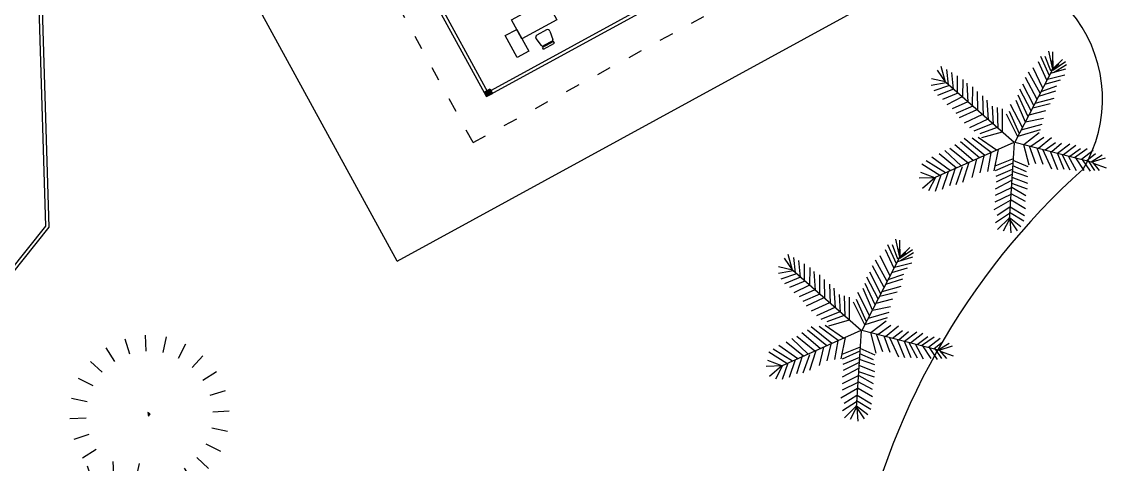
# Model space of a CAD drawing. Header units: millimetres. Extents: x 185 to 501, y 106 to 528.
# Drawn here: x 257.72 to 289.77, y 321.18 to 334.25 of the extents above; entities that cross this region are included whole.
import ezdxf

# ---------------------------------------------------------------- set-up
doc = ezdxf.new("R2010")
doc.units = ezdxf.units.MM
doc.linetypes.add('ACAD_ISO03W100', pattern=[30, 12, -18])
for name, color, linetype in [('aceras', 7, 'Continuous'), ('arboles', 84, 'Continuous'), ('cerca', 50, 'Continuous'), ('columnas', 170, 'Continuous'), ('MUEBLES', 33, 'Continuous'), ('pavimento', 252, 'Continuous')]:
    doc.layers.add(name, color=color, linetype=linetype)
doc.styles.add('ATTR', font='romans.shx', dxfattribs={"width": 0.8, "height": 0.7})

# ---------------------------------------------------------------- blocks, each defined once
blk = doc.blocks.new('CLUMP1')
for p, q in [((1070.75, 2465.6), (1070.75, 2285.6)), ((711.55, 2187.775), (620.75, 2345.025)), ((885.4, 2257.375), (837.825, 2434.925)), ((1256.1, 2257.375), (1303.7, 2434.925)), ((1429.95, 2187.775), (1520.75, 2345.025)), ((562.975, 2073.4), (434.35, 2202)), ((1578.55, 2073.4), (1707.15, 2202)), ((448.45, 1924.875), (291.325, 2015.6)), ((1693.05, 1924.875), (1850.175, 2015.6)), ((374.4, 1752.2), (201.425, 1798.55)), ((1767.1, 1752.2), (1940.075, 1798.55)), ((20.75, 1490.6), (20.75, 1190.6)), ((170.75, 1565.6), (350.75, 1565.6)), ((1970.75, 1565.6), (1790.75, 1565.6)), ((-288.2, 1143.575), (-367.475, 1439.5)), ((329.7, 1143.575), (408.975, 1439.5)), ((1767.1, 1379.025), (1940.075, 1332.675)), ((-2476.4, 912.975), (-2539.825, 1149.725)), ((-2229.25, 1190.6), (-2229.25, 950.6)), ((-1982.1, 912.975), (-1918.65, 1149.725)), ((-577.925, 1027.55), (-729.25, 1289.65)), ((619.425, 1027.55), (770.75, 1289.65)), ((1693.05, 1206.325), (1850.175, 1115.6)), ((-2708.2, 820.15), (-2829.25, 1029.825)), ((-1750.3, 820.15), (-1629.25, 1029.825)), ((-825.575, 836.925), (-1039.9, 1051.275)), ((867.075, 836.925), (1081.4, 1051.275)), ((1578.55, 1057.825), (1707.15, 929.2)), ((-2906.3, 667.65), (-3077.775, 839.125)), ((-1552.2, 667.65), (-1380.725, 839.125)), ((1429.95, 943.45), (1520.75, 786.175)), ((-1016.4, 589.4), (-1278.3, 740.6)), ((1057.9, 589.4), (1319.8, 740.6)), ((-3058.975, 469.65), (-3268.475, 590.6)), ((-1139.825, 301.575), (-1428.125, 378.825)), ((1181.325, 301.575), (1469.625, 378.825)), ((-3157.725, 239.375), (-3388.35, 301.175)), ((-3429.25, -9.4), (-3189.25, -9.4)), ((-1479.25, -9.4), (-1179.25, -9.4)), ((1520.75, -9.4), (1220.75, -9.4)), ((-3157.725, -258.175), (-3388.35, -319.975)), ((-1139.825, -320.375), (-1428.125, -397.625)), ((1181.325, -320.375), (1469.625, -397.625)), ((-3058.975, -488.45), (-3268.475, -609.4)), ((-1016.4, -608.2), (-1278.3, -759.4)), ((1057.9, -608.2), (1319.8, -759.4)), ((-2906.3, -686.45), (-3077.775, -857.925)), ((-1552.2, -686.45), (-1380.725, -857.925)), ((-2708.2, -838.95), (-2829.25, -1048.625)), ((-2476.4, -931.775), (-2539.825, -1168.5)), ((-2229.25, -1209.4), (-2229.25, -969.4)), ((-1982.1, -931.775), (-1918.65, -1168.5)), ((-1750.3, -838.95), (-1629.25, -1048.625)), ((-825.575, -855.725), (-1039.9, -1070.05)), ((867.075, -855.725), (1081.4, -1070.05)), ((-577.925, -1046.35), (-729.25, -1308.425)), ((619.425, -1046.35), (770.75, -1308.425)), ((-288.2, -1162.375), (-367.475, -1458.275)), ((20.75, -1509.4), (20.75, -1209.4)), ((329.7, -1162.375), (408.975, -1458.275))]:
    blk.add_line(p, q)
for points in [[(1058.3, 1571.25), (1046.85, 1541.9), (1086.9, 1556.575)], [(0, 0), (-19.075, -48.9), (47.675, -24.45)], [(-2245.85, -1.875), (-2261.1, -41), (-2207.725, -21.425)]]:
    blk.add_lwpolyline(points, close=True)
at = {"style": 'ATTR', "width": 0.8, "flags": 9}
blk.add_attdef('ESTCODE', (0, 0), '', height=108, dxfattribs=at)

msp = doc.modelspace()

# ---------------------------------------------------------------- hatches: boundary and pattern name
at = {"layer": 'columnas'}
msp.add_hatch(color=256, dxfattribs=at).paths.add_polyline_path([(271.386, 332.169), (271.561, 332.265), (271.633, 332.133), (271.458, 332.037)])

# ---------------------------------------------------------------- linework, layer by layer
at = {"layer": 'aceras'}
for p, q in [((271.458, 332.037), (269.108, 336.338)), ((271.498, 332.173), (269.196, 336.386)), ((271.458, 332.037), (278.215, 335.729)), ((271.498, 332.173), (278.079, 335.769))]:
    msp.add_line(p, q, dxfattribs=at)
for points, knots in [([(283.364, 383.004), (283.253, 382.573), (283.162, 382.141), (282.936, 380.849), (282.85, 379.988), (282.709, 377.402), (282.773, 375.671), (282.819, 372.869), (282.824, 371.822), (282.641, 367.433), (282.022, 363.928), (280.189, 360.29), (279.697, 359.516), (278.668, 358.274), (278.157, 357.78), (277.034, 356.901), (276.424, 356.514), (274.481, 355.465), (273.037, 354.918), (270.367, 354.012), (269.16, 353.637), (266.83, 352.841), (265.707, 352.42), (263.564, 351.433), (262.542, 350.872), (260.715, 349.647), (259.899, 348.996), (258.402, 347.547), (257.719, 346.753), (255.831, 344.225), (254.785, 342.347), (251.808, 336.263), (250.322, 331.947), (248.456, 326.454), (248.071, 325.302), (247.432, 323.253), (247.171, 322.358), (246.689, 320.558), (246.466, 319.654), (246.236, 318.689), (246.221, 318.628), (246.207, 318.568)], [18.9703, 18.9703, 18.9703, 18.9703, 20.279147, 20.279147, 22.89684, 22.89684, 28.132227, 28.132227, 31.195449, 31.195449, 40.755006, 40.755006, 43.61348, 43.61348, 45.909207, 45.909207, 48.204933, 48.204933, 52.796386, 52.796386, 56.401982, 56.401982, 59.841435, 59.841435, 63.280888, 63.280888, 66.408552, 66.408552, 69.536216, 69.536216, 75.791544, 75.791544, 89.560947, 89.560947, 93.197225, 93.197225, 95.986499, 95.986499, 98.775772, 98.775772, 98.962067, 98.962067, 98.962067, 98.962067]), ([(283.509, 382.967), (282.496, 378.999), (283.777, 370.675), (280.395, 355.616), (267.475, 353.659), (258.479, 348.402), (253.101, 339.456), (249.921, 330.339), (247.438, 322.968), (246.648, 319.774), (246.353, 318.533)], [18.9703, 18.9703, 18.9703, 18.9703, 31.107742, 44.730223, 58.844332, 65.980372, 75.668236, 89.091585, 95.135787, 98.962067, 98.962067, 98.962067, 98.962067])]:
    msp.add_open_spline(points, degree=3, knots=knots, dxfattribs=at)
at = {"layer": 'arboles', "linetype": 'Continuous'}
for p, q in [((288.187, 332.849), (288.071, 333.383)), ((288.181, 332.879), (288.189, 333.357)), ((288.016, 332.52), (287.761, 333.065)), ((288.086, 332.654), (287.83, 333.218)), ((288.126, 332.797), (287.967, 333.221)), ((288.184, 332.82), (288.56, 333.073)), ((288.197, 332.869), (288.198, 333.102)), ((288.197, 332.869), (288.362, 332.992)), ((288.204, 332.874), (288.478, 333.138)), ((288.208, 332.753), (288.591, 332.99)), ((285.014, 332.475), (284.784, 332.819)), ((285.017, 332.464), (284.894, 332.926)), ((285.105, 332.387), (285.057, 332.84)), ((285.254, 332.256), (285.203, 332.752)), ((285.374, 332.151), (285.374, 332.65)), ((287.074, 330.699), (288.197, 332.869)), ((287.818, 332.136), (287.473, 332.764)), ((287.897, 332.29), (287.612, 332.891)), ((288.034, 332.554), (288.541, 332.685)), ((288.124, 332.728), (288.568, 332.861)), ((288.197, 332.869), (288.126, 332.797)), ((285.038, 332.445), (284.599, 332.368)), ((285.015, 332.471), (284.603, 332.563)), ((285.134, 332.362), (284.673, 332.206)), ((287.049, 330.682), (285.027, 332.456)), ((285.525, 332.018), (285.537, 332.543)), ((285.691, 331.873), (285.656, 332.431)), ((285.82, 331.76), (285.821, 332.328)), ((287.628, 331.77), (287.298, 332.408)), ((287.725, 331.957), (287.382, 332.599)), ((287.844, 332.187), (288.303, 332.354)), ((287.956, 332.402), (288.415, 332.533)), ((285.251, 332.259), (284.784, 332.068)), ((285.384, 332.142), (284.926, 331.951)), ((285.515, 332.027), (285.061, 331.793)), ((285.972, 331.626), (285.966, 332.192)), ((286.136, 331.483), (286.121, 332.056)), ((287.46, 331.444), (287.164, 332.078)), ((287.551, 331.621), (287.217, 332.262)), ((287.666, 331.843), (288.231, 331.991)), ((287.775, 332.053), (288.274, 332.208)), ((285.68, 331.883), (285.213, 331.675)), ((285.821, 331.759), (285.319, 331.539)), ((286.285, 331.352), (286.251, 331.933)), ((286.44, 331.216), (286.408, 331.753)), ((286.575, 331.097), (286.551, 331.714)), ((286.706, 330.983), (286.701, 331.674)), ((287.289, 331.128), (286.943, 331.805)), ((287.377, 331.285), (287.104, 331.922)), ((287.594, 331.702), (288.108, 331.831)), ((285.947, 331.648), (285.423, 331.407)), ((286.109, 331.507), (285.565, 331.252)), ((286.265, 331.369), (285.729, 331.119)), ((287.153, 330.852), (286.823, 331.522)), ((287.2, 330.941), (286.905, 331.601)), ((287.38, 331.289), (287.91, 331.399)), ((287.487, 331.496), (287.978, 331.624)), ((286.413, 331.24), (285.857, 331.016)), ((286.541, 331.128), (286.033, 330.94)), ((287.16, 330.865), (287.82, 331.065)), ((287.258, 331.053), (287.877, 331.223)), ((286.181, 330.302), (285.571, 330.798)), ((286.37, 330.387), (285.804, 330.807)), ((286.528, 330.458), (285.985, 330.833)), ((286.695, 330.992), (286.082, 330.817)), ((287.328, 330.624), (287.781, 330.973)), ((287.543, 330.569), (287.927, 330.843)), ((287.766, 330.512), (288.149, 330.826)), ((287.035, 330.685), (284.713, 329.644)), ((285.485, 329.99), (284.999, 330.448)), ((285.679, 330.077), (285.148, 330.504)), ((285.839, 330.149), (285.294, 330.614)), ((286.027, 330.233), (285.462, 330.7)), ((286.577, 330.48), (286.444, 329.848)), ((287.043, 330.677), (286.896, 328.408)), ((287.064, 330.691), (289.357, 330.106)), ((287.318, 330.626), (287.483, 330.019)), ((287.491, 330.582), (287.672, 330.061)), ((287.714, 330.525), (287.894, 330.045)), ((287.881, 330.482), (288.145, 329.909)), ((287.966, 330.461), (288.264, 330.684)), ((288.112, 330.423), (288.329, 329.887)), ((288.159, 330.412), (288.443, 330.66)), ((288.329, 330.368), (288.687, 330.647)), ((288.507, 330.323), (288.867, 330.605)), ((288.695, 330.275), (289.011, 330.507)), ((288.829, 330.24), (289.202, 330.503)), ((289.031, 330.189), (289.383, 330.454)), ((285.021, 329.783), (284.45, 330.136)), ((285.17, 329.849), (284.615, 330.244)), ((285.345, 329.928), (284.828, 330.343)), ((285.705, 330.089), (285.517, 329.5)), ((285.936, 330.193), (285.8, 329.648)), ((286.146, 330.286), (286.031, 329.79)), ((286.358, 330.381), (286.259, 329.829)), ((287.012, 330.196), (286.477, 329.979)), ((287.004, 330.074), (286.484, 329.843)), ((287.009, 330.164), (287.448, 329.971)), ((288.313, 330.372), (288.511, 329.89)), ((288.459, 330.335), (288.696, 329.879)), ((288.639, 330.289), (288.88, 329.851)), ((288.86, 330.233), (289.106, 329.857)), ((289.054, 330.183), (289.29, 329.832)), ((289.191, 330.148), (289.447, 330.353)), ((289.229, 330.138), (289.416, 329.855)), ((289.32, 330.115), (289.645, 330.315)), ((289.349, 330.108), (289.745, 330.23)), ((289.352, 330.107), (289.562, 329.859)), ((289.379, 330.074), (289.769, 329.935)), ((284.702, 329.64), (284.287, 329.797)), ((284.853, 329.707), (284.321, 330.042)), ((285.094, 329.815), (284.916, 329.298)), ((285.312, 329.955), (285.139, 329.405)), ((285.515, 329.962), (285.326, 329.427)), ((286.992, 329.887), (286.505, 329.68)), ((286.988, 329.834), (287.439, 329.678)), ((286.999, 330.006), (287.401, 329.826)), ((284.717, 329.637), (284.241, 329.626)), ((284.7, 329.637), (284.34, 329.323)), ((284.724, 329.65), (284.514, 329.251)), ((284.878, 329.719), (284.709, 329.235)), ((286.971, 329.562), (286.486, 329.306)), ((286.982, 329.74), (286.516, 329.508)), ((286.965, 329.477), (287.43, 329.316)), ((286.977, 329.661), (287.437, 329.477)), ((286.944, 329.148), (286.48, 328.919)), ((286.957, 329.347), (286.484, 329.113)), ((286.946, 329.18), (287.369, 328.953)), ((286.98, 329.358), (287.396, 329.12)), ((286.932, 328.971), (286.442, 328.69)), ((286.956, 328.985), (287.381, 328.737)), ((286.907, 328.581), (286.495, 328.313)), ((286.919, 328.769), (286.541, 328.525)), ((286.9, 328.475), (287.24, 328.203)), ((286.91, 328.621), (287.335, 328.365)), ((286.931, 328.777), (287.354, 328.525)), ((286.899, 328.449), (286.556, 328.11)), ((286.895, 328.401), (286.724, 328.059)), ((286.897, 328.431), (287.131, 328.073)), ((286.916, 328.403), (286.947, 328.013)), ((283.668, 327.293), (283.551, 327.827)), ((283.497, 326.963), (283.241, 327.509)), ((283.566, 327.097), (283.31, 327.661)), ((283.606, 327.241), (283.447, 327.664)), ((283.661, 327.323), (283.67, 327.801)), ((283.665, 327.264), (284.041, 327.517)), ((283.678, 327.312), (283.679, 327.546)), ((283.684, 327.317), (283.959, 327.582)), ((280.494, 326.919), (280.264, 327.263)), ((280.497, 326.908), (280.374, 327.37)), ((280.585, 326.831), (280.538, 327.283)), ((280.735, 326.7), (280.683, 327.196)), ((282.555, 325.142), (283.678, 327.312)), ((283.298, 326.58), (282.953, 327.208)), ((283.378, 326.733), (283.092, 327.335)), ((283.605, 327.172), (284.048, 327.305)), ((283.678, 327.312), (283.606, 327.241)), ((283.678, 327.312), (283.842, 327.436)), ((283.689, 327.197), (284.071, 327.433)), ((280.519, 326.889), (280.08, 326.812)), ((280.495, 326.915), (280.084, 327.007)), ((282.53, 325.125), (280.507, 326.899)), ((280.855, 326.595), (280.854, 327.094)), ((281.006, 326.462), (281.017, 326.987)), ((281.172, 326.316), (281.136, 326.875)), ((283.206, 326.4), (282.862, 327.043)), ((283.436, 326.846), (283.896, 326.977)), ((283.515, 326.998), (284.022, 327.129)), ((280.614, 326.805), (280.154, 326.649)), ((280.732, 326.702), (280.264, 326.512)), ((280.865, 326.586), (280.407, 326.395)), ((281.3, 326.204), (281.302, 326.772)), ((281.453, 326.07), (281.446, 326.635)), ((283.032, 326.064), (282.698, 326.705)), ((283.109, 326.213), (282.778, 326.852)), ((283.255, 326.496), (283.754, 326.652)), ((283.325, 326.631), (283.783, 326.797)), ((280.996, 326.471), (280.541, 326.237)), ((281.16, 326.326), (280.694, 326.119)), ((281.616, 325.926), (281.602, 326.5)), ((281.766, 325.795), (281.732, 326.376)), ((282.769, 325.572), (282.423, 326.249)), ((282.858, 325.729), (282.585, 326.365)), ((282.94, 325.887), (282.645, 326.522)), ((283.074, 326.146), (283.588, 326.275)), ((283.147, 326.286), (283.712, 326.434)), ((281.301, 326.203), (280.8, 325.983)), ((281.427, 326.092), (280.903, 325.851)), ((281.589, 325.95), (281.046, 325.696)), ((281.92, 325.66), (281.888, 326.197)), ((282.056, 325.541), (282.031, 326.158)), ((282.186, 325.427), (282.182, 326.118)), ((282.634, 325.296), (282.304, 325.966)), ((282.68, 325.385), (282.386, 326.045)), ((282.967, 325.94), (283.459, 326.068)), ((281.746, 325.813), (281.209, 325.563)), ((281.893, 325.684), (281.337, 325.459)), ((282.738, 325.497), (283.358, 325.667)), ((282.86, 325.733), (283.391, 325.843)), ((282.009, 324.901), (281.465, 325.277)), ((282.021, 325.571), (281.513, 325.384)), ((282.176, 325.436), (281.562, 325.26)), ((282.641, 325.309), (283.3, 325.509)), ((282.808, 325.067), (283.262, 325.417)), ((283.023, 325.013), (283.407, 325.287)), ((283.247, 324.956), (283.63, 325.269)), ((282.516, 325.128), (280.193, 324.088)), ((281.159, 324.521), (280.629, 324.948)), ((281.319, 324.593), (280.775, 325.058)), ((281.508, 324.677), (280.943, 325.144)), ((281.661, 324.746), (281.051, 325.242)), ((281.851, 324.831), (281.285, 325.251)), ((282.523, 325.12), (282.376, 322.852)), ((282.544, 325.135), (284.838, 324.549)), ((282.799, 325.07), (282.963, 324.463)), ((282.972, 325.026), (283.153, 324.505)), ((283.194, 324.969), (283.375, 324.489)), ((283.447, 324.905), (283.744, 325.128)), ((283.639, 324.855), (283.924, 325.104)), ((283.809, 324.812), (284.168, 325.09)), ((283.988, 324.766), (284.348, 325.048)), ((284.176, 324.718), (284.492, 324.951)), ((284.31, 324.684), (284.682, 324.947)), ((280.65, 324.293), (280.096, 324.688)), ((280.826, 324.372), (280.308, 324.787)), ((280.965, 324.434), (280.479, 324.892)), ((281.417, 324.636), (281.281, 324.091)), ((281.627, 324.73), (281.511, 324.234)), ((281.839, 324.825), (281.739, 324.273)), ((282.058, 324.923), (281.924, 324.292)), ((282.492, 324.64), (281.957, 324.423)), ((283.362, 324.926), (283.626, 324.353)), ((283.593, 324.867), (283.81, 324.331)), ((283.793, 324.816), (283.992, 324.334)), ((283.939, 324.779), (284.176, 324.323)), ((284.12, 324.733), (284.36, 324.294)), ((284.34, 324.676), (284.587, 324.301)), ((284.511, 324.633), (284.863, 324.898)), ((284.535, 324.627), (284.771, 324.276)), ((284.671, 324.592), (284.927, 324.796)), ((284.801, 324.559), (285.126, 324.759)), ((284.829, 324.552), (285.226, 324.674)), ((280.333, 324.151), (279.802, 324.486)), ((280.502, 324.226), (279.931, 324.58)), ((280.793, 324.398), (280.62, 323.849)), ((280.995, 324.406), (280.807, 323.871)), ((281.186, 324.533), (280.997, 323.944)), ((282.484, 324.518), (281.965, 324.286)), ((282.472, 324.331), (281.985, 324.123)), ((282.48, 324.45), (282.881, 324.27)), ((282.49, 324.607), (282.929, 324.414)), ((284.709, 324.582), (284.896, 324.298)), ((284.832, 324.551), (285.043, 324.303)), ((284.86, 324.518), (285.249, 324.378)), ((280.198, 324.081), (279.721, 324.07)), ((280.183, 324.084), (279.768, 324.241)), ((280.18, 324.081), (279.82, 323.767)), ((280.205, 324.093), (279.995, 323.695)), ((280.359, 324.162), (280.19, 323.679)), ((280.575, 324.259), (280.397, 323.742)), ((282.451, 324.006), (281.967, 323.75)), ((282.463, 324.184), (281.996, 323.952)), ((282.458, 324.105), (282.917, 323.921)), ((282.469, 324.278), (282.919, 324.122)), ((282.437, 323.79), (281.965, 323.557)), ((282.446, 323.921), (282.91, 323.76)), ((282.461, 323.802), (282.877, 323.564)), ((282.413, 323.415), (281.923, 323.133)), ((282.424, 323.591), (281.961, 323.363)), ((282.426, 323.623), (282.849, 323.397)), ((282.437, 323.428), (282.861, 323.181)), ((282.388, 323.025), (281.975, 322.757)), ((282.4, 323.213), (282.022, 322.969)), ((282.39, 323.064), (282.816, 322.809)), ((282.412, 323.22), (282.834, 322.968)), ((282.379, 322.893), (282.036, 322.553)), ((282.376, 322.845), (282.205, 322.503)), ((282.378, 322.874), (282.611, 322.517)), ((282.381, 322.918), (282.72, 322.647)), ((282.396, 322.847), (282.427, 322.456))]:
    msp.add_line(p, q, dxfattribs=at)
at = {"layer": 'cerca'}
for points in [[(275.108, 198.864), (271.979, 205.724), (268.555, 223.776), (272.169, 242.208), (270.179, 251.893), (272.556, 263.963), (266.217, 277.022), (265.623, 288.697), (257.105, 303.141), (251.309, 319.277), (258.435, 328.211), (258.058, 340.512), (264.812, 344.202)], [(275.199, 198.905), (272.075, 205.754), (268.657, 223.775), (272.271, 242.208), (270.281, 251.893), (272.661, 263.976), (266.316, 277.048), (265.722, 288.726), (257.196, 303.184), (251.422, 319.258), (258.536, 328.177), (258.159, 340.454), (264.86, 344.115)]]:
    msp.add_lwpolyline(points, dxfattribs=at)
at = {"layer": 'columnas', "color": 32, "linetype": 'ACAD_ISO03W100', "ltscale": 0.035}
for q in [(283.609, 337.537), (268.231, 335.858)]:
    msp.add_line((271.06, 330.68), q, dxfattribs=at)
at = {"layer": 'columnas'}
for p, q in [((271.386, 332.169), (271.561, 332.265)), ((271.386, 332.169), (271.458, 332.037)), ((271.458, 332.037), (271.633, 332.133)), ((271.561, 332.265), (271.633, 332.133))]:
    msp.add_line(p, q, dxfattribs=at)
msp.add_lwpolyline([(271.386, 332.169), (271.561, 332.265), (271.633, 332.133), (271.458, 332.037)], close=True, dxfattribs=at)
msp.add_lwpolyline([(271.386, 332.169), (271.561, 332.265), (271.633, 332.133), (271.458, 332.037)], close=True, dxfattribs=at)
at = {"layer": 'MUEBLES'}
for p, q in [((273.228, 334.008), (272.945, 333.855)), ((273.329, 333.969), (273.414, 333.728)), ((273.078, 333.546), (272.922, 333.749)), ((273.44, 333.668), (273.114, 333.491)), ((273.394, 333.676), (273.133, 333.534)), ((273.141, 333.441), (273.468, 333.618)), ((273.468, 333.618), (273.44, 333.668)), ((273.141, 333.441), (273.114, 333.491))]:
    msp.add_line(p, q, dxfattribs=at)
for points in [[(273.225, 334.871), (273.536, 334.303), (272.504, 333.74), (272.194, 334.308)], [(272.349, 334.024), (272.704, 333.375), (272.367, 333.191), (272.012, 333.84)]]:
    msp.add_lwpolyline(points, close=True, dxfattribs=at)
for centre, radius, start, end in [((273.262, 333.945), 0.0714, 19.3348, 118.445), ((272.979, 333.792), 0.0714, 118.445, 217.5553), ((273.374, 333.713), 0.0429, 298.445, 19.3348), ((273.112, 333.572), 0.0429, 217.5553, 298.445)]:
    msp.add_arc(centre, radius, start, end, dxfattribs=at)
at = {"layer": 'pavimento'}
for q in [(261.48, 340.602), (284.723, 335.866)]:
    msp.add_line((268.815, 327.175), q, dxfattribs=at)
for centre, radius, start, end in [((285.645, 331.962), 4.012, 329.0606, 103.2867), ((303.28, 314.073), 21.258, 131.8877, 169.3167)]:
    msp.add_arc(centre, radius, start, end, dxfattribs=at)

# ---------------------------------------------------------------- block references
at = {"layer": 'arboles', "linetype": 'Continuous', "xscale": 0.001962367146794861, "yscale": 0.001962367153936384, "zscale": 0.00196236715353958, "rotation": 257.8922159466782}
msp.add_blockref('CLUMP1', (260.601, 318.356), dxfattribs=at)

doc.saveas('drawing.dxf')
